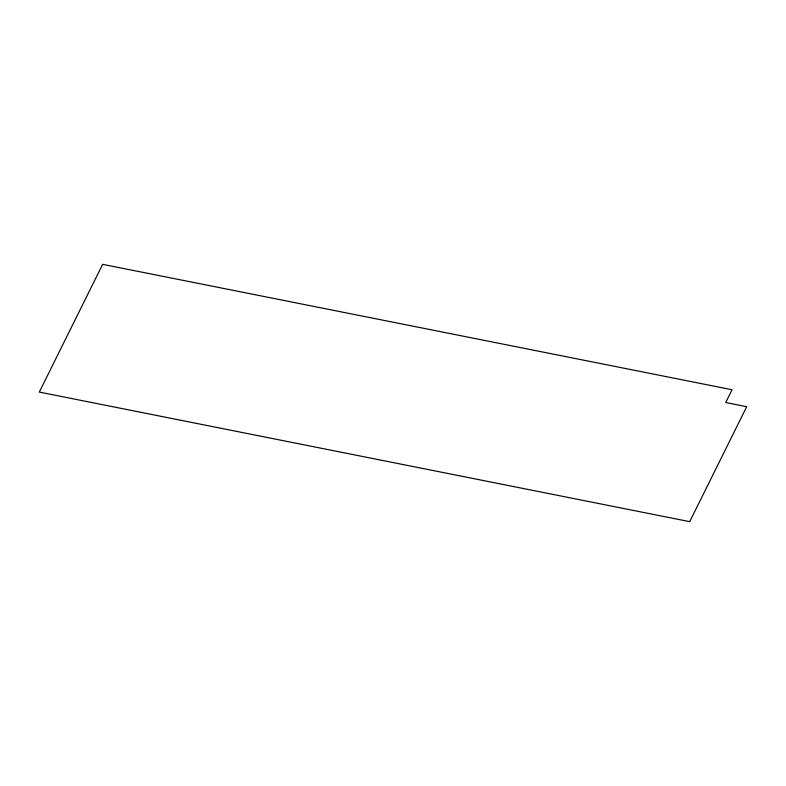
<?xml version="1.0" encoding="UTF-8"?>
<svg xmlns="http://www.w3.org/2000/svg" width="786" height="786" viewBox="0 0 786 786"><rect width="100%" height="100%" fill="white"/><g stroke="black" fill="none" stroke-linecap="round" stroke-linejoin="round"><path stroke-width="1.18" d="M102.632 264.342L39.3 392.076L689.705 521.658L746.7 406.696L725.724 402.52L732.051 389.748L102.632 264.342"/></g></svg>
